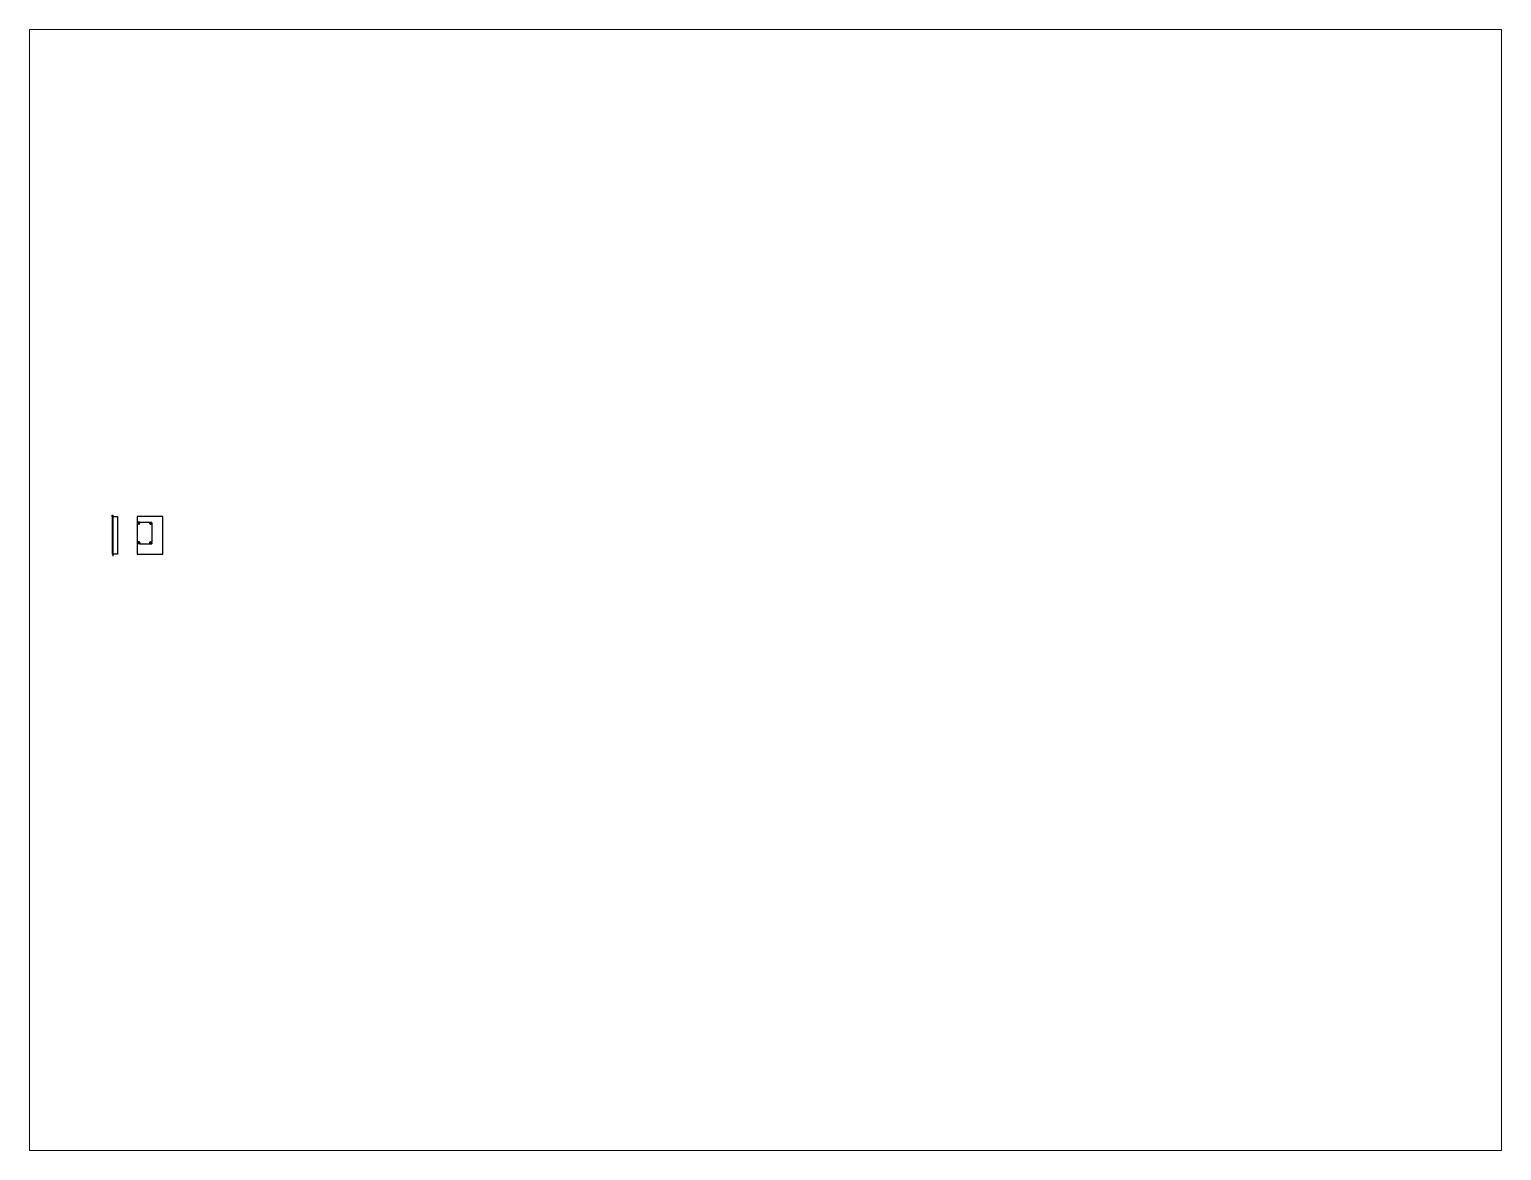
# Paper-space layout 'Layout2' of a CAD drawing. Header units: millimetres. Extents: x 1.05 to 9.45, y 0.8 to 7.2.
# The model-space entities are those that its viewports show. They can reach past a viewport. Long polylines and large blocks are cut down to what shows.
import ezdxf

# ---------------------------------------------------------------- set-up
doc = ezdxf.new("R2010")
doc.units = ezdxf.units.MM
doc.header["$MEASUREMENT"] = 0
doc.linetypes.add('HIDDEN', pattern=[1.905, 1.27, -0.635])

msp = doc.modelspace()

# ---------------------------------------------------------------- linework, layer by layer
at = {"ltscale": 10}
for p, q in [((45.7, 96.4), (45.7, 100)), ((45.7, 100), (47.7, 100)), ((45.7, 96.4), (45.7, -3.6)), ((45.7, 96.4), (59.7, 96.4)), ((47.7, 100), (47.7, -8.8)), ((59.7, 96.4), (59.7, -3.6)), ((180.3, 96.4), (112.3, 96.4)), ((112.3, 96.4), (112.3, -3.6)), ((118.8, 80.9), (112.3, 80.9)), ((118.8, 80.9), (147.3, 80.9)), ((118.8, 78.4), (118.8, 80.9)), ((144.8, 78.4), (144.8, 80.9)), ((147.3, 80.9), (150.8, 80.9)), ((150.8, 78.4), (150.8, 80.9)), ((150.8, 78.4), (150.8, 75.9)), ((180.3, -3.6), (180.3, 96.4)), ((116.3, 75.9), (112.3, 75.9)), ((147.3, 75.9), (150.8, 75.9)), ((150.8, 75.9), (150.8, 28.9)), ((116.3, 28.9), (112.3, 28.9)), ((118.8, 23.9), (112.3, 23.9)), ((118.8, 26.4), (118.8, 23.9)), ((118.8, 23.9), (147.3, 23.9)), ((144.8, 26.4), (144.8, 23.9)), ((146.3, 26.4), (147.3, 26.4)), ((147.3, 28.9), (150.8, 28.9)), ((147.3, 23.9), (150.8, 23.9)), ((150.8, 26.4), (150.8, 28.9)), ((150.8, 26.4), (150.8, 23.9)), ((59.7, -3.6), (45.7, -3.6)), ((112.3, -3.6), (180.3, -3.6))]:
    msp.add_line(p, q, dxfattribs=at)
at = {"linetype": 'HIDDEN', "ltscale": 10}
for centre in [(116.3, 78.4), (147.3, 78.4), (116.3, 26.4), (147.3, 26.4)]:
    msp.add_circle(centre, 1.02, dxfattribs=at)
for centre, start, end in [((116.3, 78.4), 270, 0), ((147.3, 78.4), 180, 270), ((116.3, 26.4), 0, 90), ((147.3, 26.4), 90, 180)]:
    msp.add_arc(centre, 2.5, start, end, dxfattribs=at)

psp = doc.layouts.new('Layout2')

# ---------------------------------------------------------------- viewports
at = {"layer": '0', "linetype": 'HIDDEN', "ltscale": 10}
psp.add_viewport(center=(5.25, 4), size=(8.4, 6.4), view_center_point=(1779.0116, -99.0302), view_height=2975.941044, dxfattribs=at)

doc.saveas('drawing.dxf')
